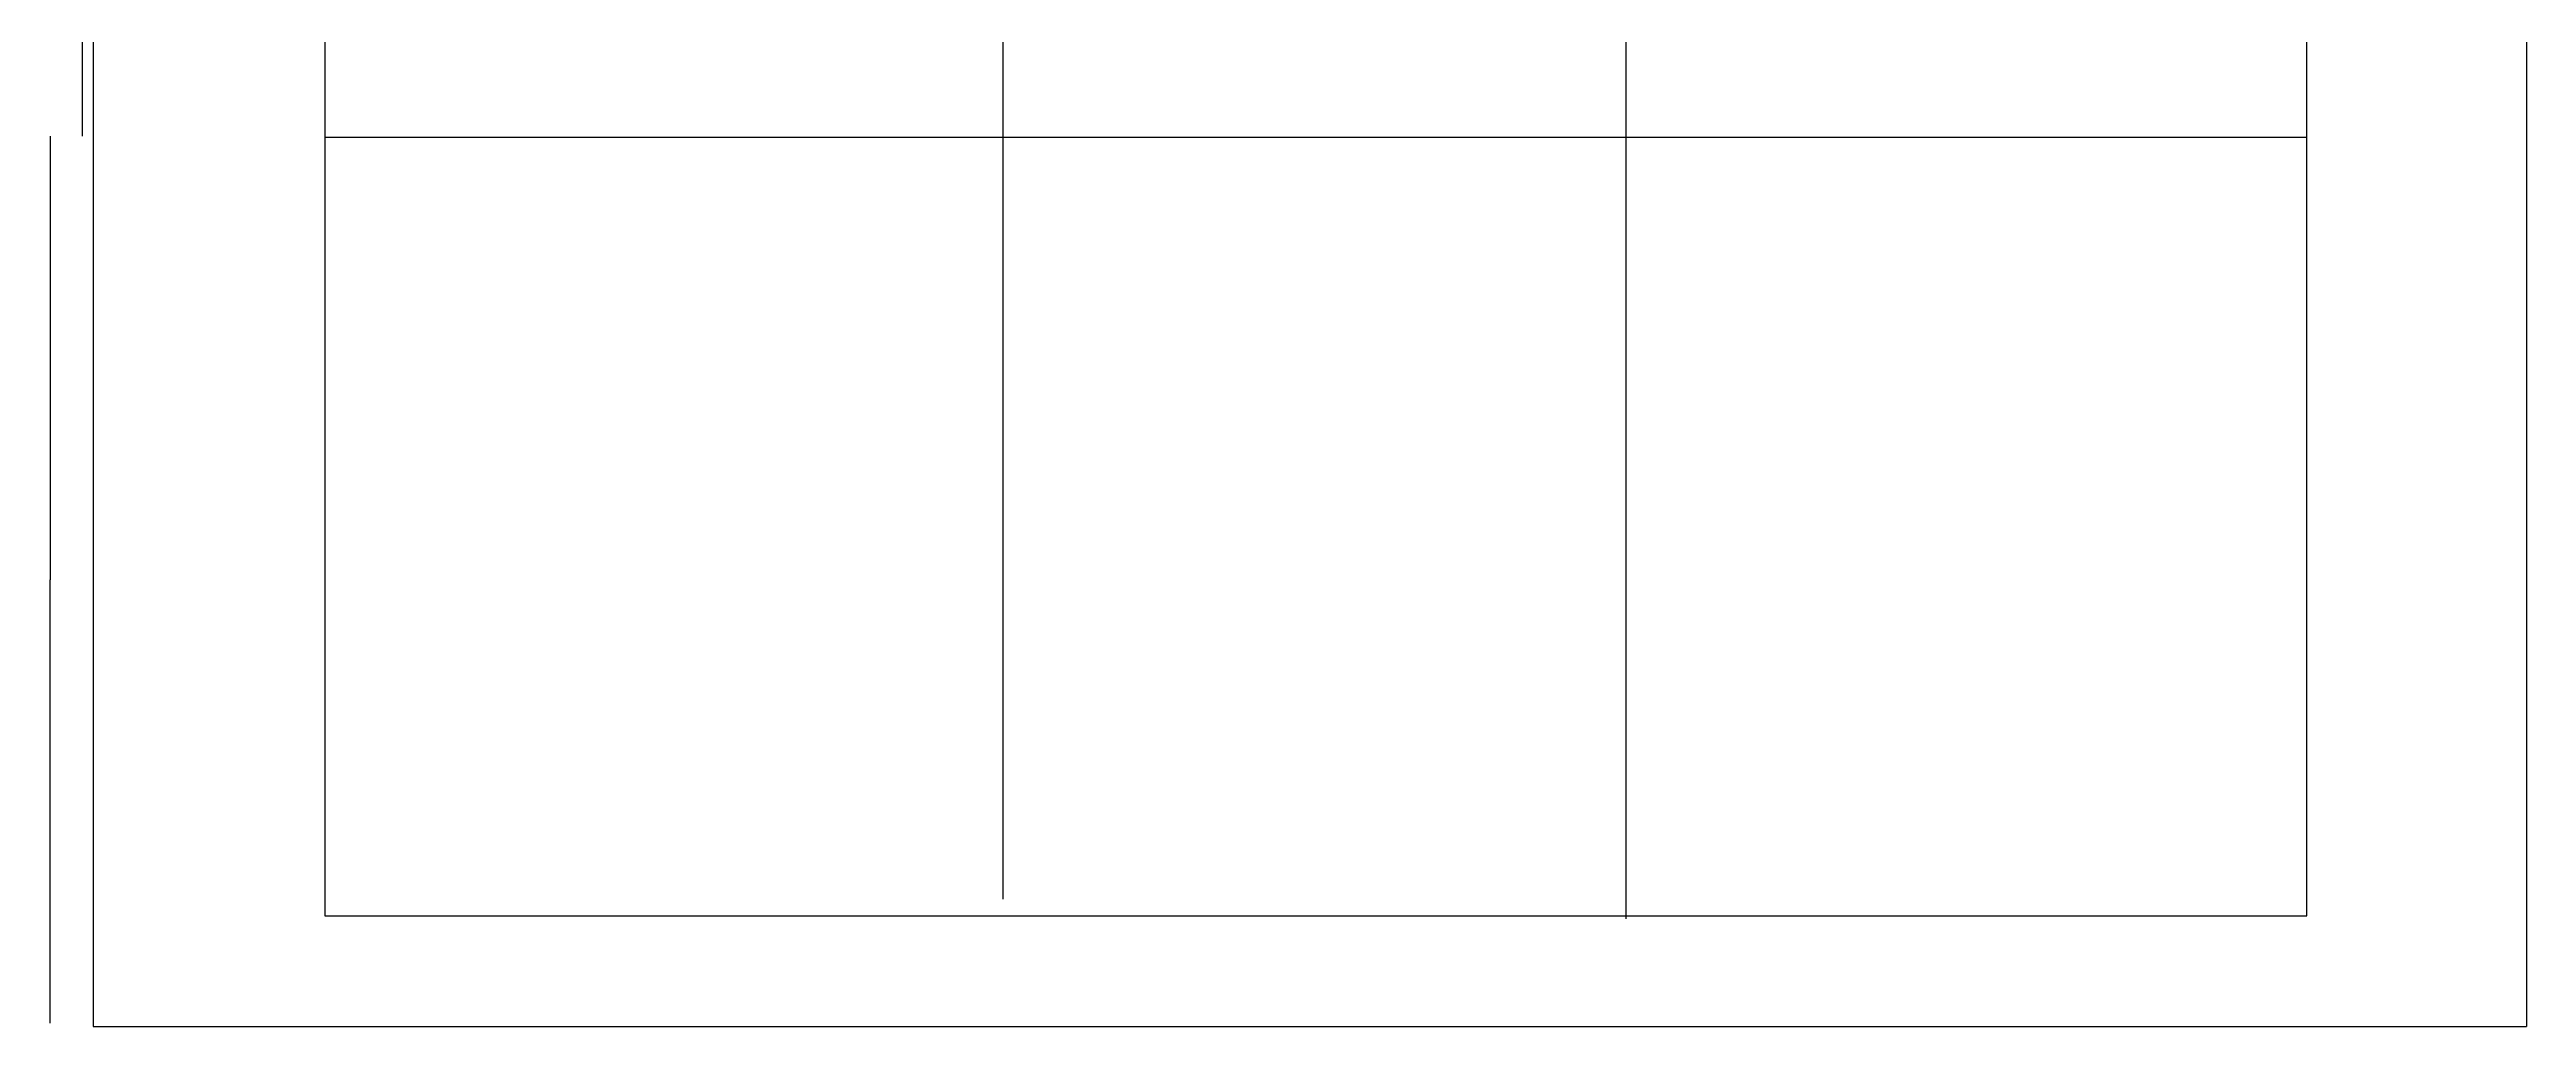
# Model space of a CAD drawing. Header units: metres. Extents: x 169789 to 254571, y -54633 to 5590.
# Drawn here: x 175893 to 181186, y -16650 to -14563 of the extents above; entities that cross this region are included whole.
import ezdxf

# ---------------------------------------------------------------- set-up
doc = ezdxf.new("R2010")
doc.units = ezdxf.units.M
doc.layers.add('DIM', color=3, linetype='Continuous')
doc.layers.add('WALL', color=40, linetype='Continuous')
doc.dimstyles.get("Standard").update_dxf_attribs({"dimtxt": 2.5, "dimasz": 2.5, "dimexe": 1.25, "dimexo": 0.625, "dimtad": 1, "dimcen": 2.5, "dimazin": 3, "dimtfac": 1, "dimtmove": 0, "dimatfit": 3})

# ---------------------------------------------------------------- blocks, each defined once
blk = doc.blocks.new('*D45')
for p, q in [((175962.92, -12733.11), (175962.92, -13740.84)), ((175962.67, -13740.84), (175962.42, -13740.84)), ((175962.92, -14748.56), (175962.92, -13740.84)), ((175962.92, -13740.84), (175962.92, -13740.84)), ((175963.17, -13740.84), (175963.42, -13740.84))]:
    blk.add_line(p, q)
at = {"layer": 'Defpoints'}
for p in [(175962.92, -12733.11), (175962.92, -13740.84), (175962.92, -14748.56)]:
    blk.add_point(p, dxfattribs=at)
at = {"layer": 'DIM', "insert": (175962.92, -13739.715), "char_height": 1, "attachment_point": 5}
blk.add_mtext('200', dxfattribs=at)
blk = doc.blocks.new('*D46')
for p, q in [((175893.96, -14748.56), (175893.96, -15695.99)), ((175893.71, -15695.99), (175893.46, -15695.99)), ((175893.96, -16643.42), (175893.96, -15695.99)), ((175893.96, -15695.99), (175893.96, -15695.99)), ((175894.21, -15695.99), (175894.46, -15695.99))]:
    blk.add_line(p, q)
at = {"layer": 'Defpoints'}
for p in [(175893.96, -14748.56), (175893.96, -15695.99), (175893.96, -16643.42)]:
    blk.add_point(p, dxfattribs=at)
at = {"layer": 'DIM', "insert": (175893.96, -15694.865), "char_height": 1, "attachment_point": 5}
blk.add_mtext('190', dxfattribs=at)

msp = doc.modelspace()

# ---------------------------------------------------------------- linework, layer by layer
at = {"layer": 'DIM'}
for points in [[(179261.26, -11078.24), (179261.26, -16420.06)], [(177929.92, -11120.46), (177929.92, -16377.84)]]:
    msp.add_lwpolyline(points, dxfattribs=at)
at = {"layer": 'WALL'}
for p, q in [((175986.14, -14503.65), (175986.14, -16650.09)), ((181186.14, -14502), (181186.14, -16650.09)), ((175986.14, -16650.09), (181186.14, -16650.09))]:
    msp.add_line(p, q, dxfattribs=at)
for points in [[(176481.24, -11064.51), (176481.24, -16413.87), (180716.76, -16413.87), (180716.76, -11079.41), (176481.24, -11079.41)], [(176481.24, -14750.09), (180716.76, -14750.09)]]:
    msp.add_lwpolyline(points, dxfattribs=at)

# ---------------------------------------------------------------- dimensions: what is measured, and where the dimension line sits
at = {"layer": 'DIM'}
for base, p1, p2, text, picture, middle in [((175962.92, -13740.84), (175962.92, -12733.11), (175962.92, -14748.56), '200', '*D45', (175962.92, -13739.715)), ((175893.96, -15695.99), (175893.96, -14748.56), (175893.96, -16643.42), '190', '*D46', (175893.96, -15694.865))]:
    dim = msp.add_linear_dim(base=base, p1=p1, p2=p2, text=text, dimstyle='Standard', dxfattribs=at)
    dim.commit()
    dim.dimension.update_dxf_attribs({"geometry": picture, "text_midpoint": middle})

doc.saveas('drawing.dxf')
